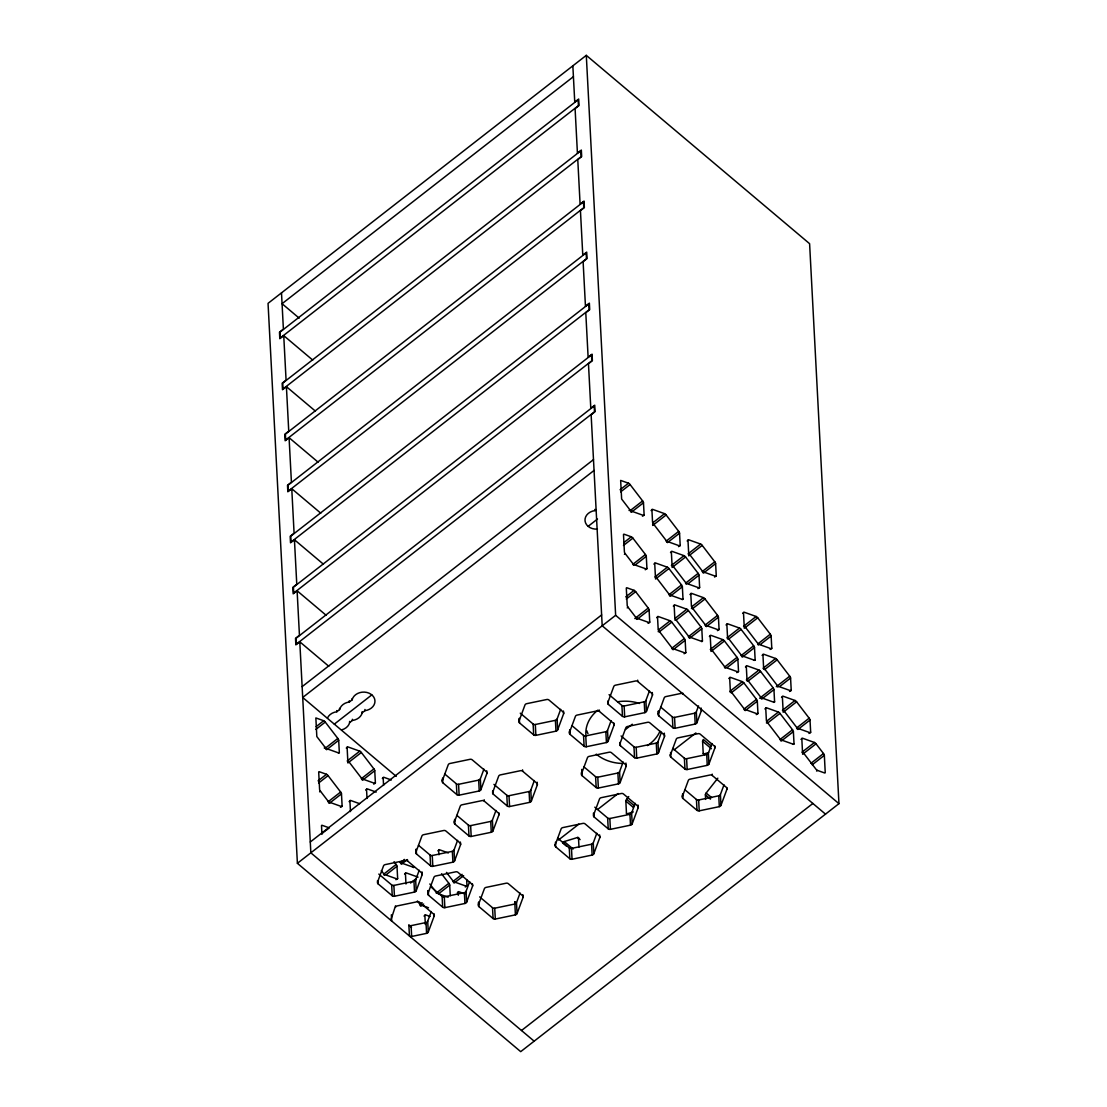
<?xml version="1.0" encoding="UTF-8"?>
<svg xmlns="http://www.w3.org/2000/svg" width="1107" height="1107" viewBox="0 0 1107 1107"><rect width="100%" height="100%" fill="white"/><g stroke="black" fill="none" stroke-linecap="round" stroke-linejoin="round"><path stroke-width="1.5" d="M377.57 882.03L383.52 865.923A2.311 1.868 -3 0 1 385.208 864.609L405.3 860.416A2.311 1.868 -3 0 1 407.501 860.914L421.642 872.842A2.311 1.868 -3 0 1 422.168 874.655L416.218 890.761A2.311 1.868 -3 0 1 414.53 892.076L394.438 896.255A2.311 1.868 -3 0 1 392.238 895.757L378.096 883.843A2.311 1.868 -3 0 1 377.57 882.03L377.501 880.674M391.352 914.811L391.67 921.01A2.311 1.868 -3 0 1 391.145 919.197L395.503 905.858M415.941 852.127L421.905 836.02A2.311 1.868 -3 0 1 423.58 834.706L443.672 830.513A2.311 1.868 -3 0 1 445.886 831.011L460.014 842.939A2.311 1.868 -3 0 1 460.54 844.752L454.59 860.859A2.311 1.868 -3 0 1 452.915 862.173L432.823 866.352A2.311 1.868 -3 0 1 430.609 865.854L416.467 853.94A2.311 1.868 -3 0 1 415.941 852.127L415.803 849.415M442.26 780.919L448.224 764.812A2.311 1.868 -3 0 1 449.899 763.498L469.991 759.319A2.311 1.868 -3 0 1 472.205 759.817L486.347 771.731A2.311 1.868 -3 0 1 486.872 773.544L480.908 789.651A2.311 1.868 -3 0 1 479.234 790.965L459.142 795.158A2.311 1.868 -3 0 1 456.928 794.66L442.8 782.732A2.311 1.868 -3 0 1 442.26 780.919L442.191 779.563M416.218 890.761L415.651 879.927L419.221 870.254M427.994 893.418L433.958 877.311A2.311 1.868 -3 0 1 435.632 876.011L455.724 871.818A2.311 1.868 -3 0 1 457.938 872.316L472.066 884.244A2.311 1.868 -3 0 1 472.592 886.043L466.642 902.163A2.311 1.868 -3 0 1 464.954 903.464L444.862 907.657A2.311 1.868 -3 0 1 442.662 907.159L428.52 895.231A2.311 1.868 -3 0 1 427.994 893.418L427.856 890.72M454.313 822.224L460.277 806.117A2.311 1.868 -3 0 1 461.951 804.803L482.043 800.61A2.311 1.868 -3 0 1 484.257 801.108L498.399 813.036A2.311 1.868 -3 0 1 498.925 814.849L492.961 830.956A2.311 1.868 -3 0 1 491.287 832.27L471.195 836.449A2.311 1.868 -3 0 1 468.981 835.951L454.852 824.037A2.311 1.868 -3 0 1 454.313 822.224L454.244 820.868M427.703 921.218A2.311 1.868 -3 0 1 426.015 922.532L411.084 925.646A2.311 1.868 -3 0 1 408.87 925.148L409.438 935.982A2.311 1.868 -3 0 0 411.652 936.48L426.582 933.367A2.311 1.868 -3 0 0 428.271 932.066L427.703 921.218L431.273 911.559M454.59 860.859L454.022 850.024L457.592 840.351M480.908 789.651L480.341 778.816L483.925 769.157M428.271 932.066L434.221 915.946L434.11 913.925M492.698 792.321L498.648 776.201A2.311 1.868 -3 0 1 500.336 774.9L520.428 770.707A2.311 1.868 -3 0 1 522.629 771.205L536.77 783.133A2.311 1.868 -3 0 1 537.296 784.946L531.346 801.053A2.311 1.868 -3 0 1 529.658 802.367L509.566 806.546A2.311 1.868 -3 0 1 507.352 806.048L493.224 794.12A2.311 1.868 -3 0 1 492.698 792.321L492.629 790.965M519.017 721.114L524.967 705.007A2.311 1.868 -3 0 1 526.655 703.692L546.747 699.513A2.311 1.868 -3 0 1 548.961 700.011L563.089 711.926A2.311 1.868 -3 0 1 563.615 713.738L557.665 729.845A2.311 1.868 -3 0 1 555.977 731.16L535.885 735.352A2.311 1.868 -3 0 1 533.685 734.84L519.543 722.926A2.311 1.868 -3 0 1 519.017 721.114L518.906 719.08M466.642 902.163L466.075 891.315L469.645 881.656M492.961 830.956L492.394 820.121L495.964 810.449M478.418 904.82L484.382 888.713A2.311 1.868 -3 0 1 486.056 887.399L506.148 883.206A2.311 1.868 -3 0 1 508.362 883.718L522.49 895.632A2.311 1.868 -3 0 1 523.03 897.445L517.066 913.552A2.311 1.868 -3 0 1 515.392 914.866L495.299 919.045A2.311 1.868 -3 0 1 493.085 918.547L478.944 906.633A2.311 1.868 -3 0 1 478.418 904.82L478.321 902.786M531.346 801.053L530.779 790.218L534.349 780.546M557.665 729.845L557.098 719.01L560.668 709.338M569.441 732.516L575.405 716.395A2.311 1.868 -3 0 1 577.079 715.094L597.171 710.902A2.311 1.868 -3 0 1 599.385 711.4L613.513 723.328A2.311 1.868 -3 0 1 614.053 725.127L608.089 741.247A2.311 1.868 -3 0 1 606.415 742.548L586.323 746.741A2.311 1.868 -3 0 1 584.109 746.243L569.967 734.315A2.311 1.868 -3 0 1 569.441 732.516L569.372 731.16M517.066 913.552L516.499 902.717L520.069 893.045M555.174 845.015L561.124 828.908A2.311 1.868 -3 0 1 562.813 827.593L582.905 823.4A2.311 1.868 -3 0 1 585.105 823.899L599.247 835.827A2.311 1.868 -3 0 1 599.773 837.639L593.822 853.746A2.311 1.868 -3 0 1 592.134 855.061L572.042 859.24A2.311 1.868 -3 0 1 569.842 858.741L555.7 846.827A2.311 1.868 -3 0 1 555.174 845.015L555.133 844.337M581.493 773.807L587.457 757.7A2.311 1.868 -3 0 1 589.132 756.385L609.224 752.207A2.311 1.868 -3 0 1 611.438 752.705L625.566 764.619A2.311 1.868 -3 0 1 626.092 766.431L620.141 782.538A2.311 1.868 -3 0 1 618.467 783.853L598.361 788.046A2.311 1.868 -3 0 1 596.161 787.547L582.019 775.62A2.311 1.868 -3 0 1 581.493 773.807L581.424 772.451M607.812 702.613L613.776 686.492A2.311 1.868 -3 0 1 615.45 685.191L635.543 680.999A2.311 1.868 -3 0 1 637.757 681.497L651.898 693.425A2.311 1.868 -3 0 1 652.424 695.224L646.46 711.344A2.311 1.868 -3 0 1 644.786 712.645L624.694 716.838A2.311 1.868 -3 0 1 622.48 716.34L608.352 704.412A2.311 1.868 -3 0 1 607.812 702.613L607.743 701.257M608.089 741.247L607.522 730.412L611.092 720.74M593.546 815.112L599.496 799.005A2.311 1.868 -3 0 1 601.184 797.69L621.276 793.498A2.311 1.868 -3 0 1 623.49 793.996L637.618 805.924A2.311 1.868 -3 0 1 638.144 807.736L632.194 823.843A2.311 1.868 -3 0 1 630.506 825.158L610.414 829.337A2.311 1.868 -3 0 1 608.213 828.839L594.072 816.924A2.311 1.868 -3 0 1 593.546 815.112L593.435 813.078M619.865 743.904L625.829 727.797A2.311 1.868 -3 0 1 627.503 726.483L647.595 722.304A2.311 1.868 -3 0 1 649.809 722.802L663.951 734.716A2.311 1.868 -3 0 1 664.477 736.529L658.513 752.635A2.311 1.868 -3 0 1 656.838 753.95L636.746 758.143A2.311 1.868 -3 0 1 634.532 757.645L620.404 745.717A2.311 1.868 -3 0 1 619.865 743.904L619.795 742.548M593.822 853.746L593.255 842.911L596.825 833.239M620.141 782.538L619.574 771.704L623.144 762.045M646.46 711.344L645.893 700.496L649.477 690.837M701.174 708.051L701.326 710.763L696.898 722.733A2.311 1.868 -3 0 1 695.21 724.047L675.118 728.24A2.311 1.868 -3 0 1 672.904 727.728L658.776 715.814A2.311 1.868 -3 0 1 658.25 714.001L664.2 697.894A2.311 1.868 -3 0 1 665.888 696.58L680.819 693.466A2.311 1.868 -3 0 1 683.033 693.964L682.991 693.286M632.194 823.843L631.627 813.008L635.197 803.336M658.513 752.635L657.945 741.801L661.516 732.142M670.302 755.306L676.252 739.185A2.311 1.868 -3 0 1 677.927 737.885L698.033 733.692A2.311 1.868 -3 0 1 700.233 734.19L714.375 746.118A2.311 1.868 -3 0 1 714.901 747.931L708.937 764.038A2.311 1.868 -3 0 1 707.262 765.338L687.17 769.531A2.311 1.868 -3 0 1 684.956 769.033L670.828 757.105A2.311 1.868 -3 0 1 670.302 755.306L670.261 754.628M696.898 722.733L696.317 711.898L698.531 705.906M682.355 796.597L688.305 780.49A2.311 1.868 -3 0 1 689.979 779.176L710.071 774.997A2.311 1.868 -3 0 1 712.285 775.495L726.427 787.409A2.311 1.868 -3 0 1 726.953 789.222L720.989 805.329A2.311 1.868 -3 0 1 719.315 806.643L699.223 810.836A2.311 1.868 -3 0 1 697.009 810.338L682.881 798.41A2.311 1.868 -3 0 1 682.355 796.597L682.272 795.241M708.937 764.038L708.369 753.203L711.953 743.53M720.989 805.329L720.422 794.494L724.006 784.835M627.268 813.88L626.465 813.216L625.842 801.094A2.311 1.024 -49.9 0 1 626.617 799.268L628.734 796.57M705.629 799.406L705.394 794.854A2.311 1.024 -49.9 0 1 706.169 793.027L717.82 778.166M586.295 55.35L268.046 303.346L297.396 863.308L520.705 1051.65L838.954 803.654L809.604 243.692L586.295 55.35L615.644 615.312L838.954 803.654M573.412 76.674L282.064 303.705L299.181 318.138M312.741 360.093L283.738 335.629L279.808 338.687L279.476 332.183L283.392 329.125L281.496 292.871M315.412 411.126L286.409 386.661L282.493 389.719L282.147 383.216L286.076 380.158L283.738 335.629M318.083 462.145L289.079 437.694L285.163 440.752L284.817 434.248L288.747 431.19L286.409 386.661M320.767 513.178L291.764 488.713L287.834 491.771L287.502 485.267L291.418 482.223L289.079 437.694M323.438 564.21L294.434 539.746L290.518 542.804L290.172 536.3L294.088 533.242L291.764 488.713M326.108 615.243L297.105 590.778L293.189 593.836L292.843 587.333L296.773 584.275L294.434 539.746M328.779 666.262L299.789 641.811L295.86 644.855L295.514 638.365L299.444 635.307L297.105 590.778M302.128 686.644L593.49 459.613M594.058 470.447L302.695 697.479L396.251 776.381M316.132 726.635L323.687 720.74A2.311 0.886 52.1 0 1 325.264 722.068L337.829 738.452A2.311 0.886 52.1 0 1 338.687 740.292L339.323 752.414L338.479 753.064M620.086 489.764L628.485 483.219A2.311 0.886 52.1 0 1 630.077 484.548L642.627 500.931A2.311 0.886 52.1 0 1 643.485 502.772L644.122 514.893L642.434 516.208M327.464 718.069A11.54 9.34 -3 0 1 336.805 711.759L339.572 709.601A11.54 9.34 -3 0 1 349.355 701.99L352.123 699.832A11.54 9.34 -3 0 1 364.424 692.11A11.54 9.34 -3 0 1 374.969 701.008A11.54 9.34 -3 0 1 364.978 710.666L362.197 712.825A11.54 9.34 -3 0 1 352.427 720.449L349.646 722.608A11.54 9.34 -3 0 1 341.523 729.914M597.434 529.091A11.54 9.34 -3 0 1 585.05 520.996A11.54 9.34 -3 0 1 594.985 510.576L596.203 509.635M315.855 729.402L325.264 722.068M620.653 491.882L630.077 484.548M334.3 724.144L371.841 694.878M588.121 526.351L597.503 519.045M324.24 747.972L325.084 747.322A2.311 0.886 52.1 0 0 326.662 748.65L338.59 752.926A2.311 0.886 52.1 0 0 339.323 752.414M629.039 510.465L629.883 509.801A2.311 0.886 52.1 0 0 631.46 511.143L643.388 515.405A2.311 0.886 52.1 0 0 644.122 514.893M325.223 748.277L337.829 738.452M630.021 510.756L642.627 500.931M325.818 749.314L326.662 748.65M630.63 511.794L631.46 511.143M326.579 749.73L338.687 740.292M631.377 512.209L643.485 502.772M346.27 748.055L347.114 747.405A2.311 0.886 52.1 0 1 347.833 746.893L359.761 751.155A2.311 0.886 52.1 0 1 361.339 752.497L373.903 768.881A2.311 0.886 52.1 0 1 374.747 770.721L375.384 782.843L373.709 784.143M651.068 510.535L651.912 509.884A2.311 0.886 52.1 0 1 652.632 509.372L664.56 513.648A2.311 0.886 52.1 0 1 666.137 514.976L678.702 531.36A2.311 0.886 52.1 0 1 679.56 533.2L680.196 545.322L678.508 546.637M318.096 780.85L326.496 774.305A2.311 0.886 52.1 0 1 328.073 775.633L340.638 792.031A2.311 0.886 52.1 0 1 341.482 793.857L342.118 805.979L340.444 807.294M623.739 542.679L631.294 536.784A2.311 0.886 52.1 0 1 632.886 538.127L645.436 554.51A2.311 0.886 52.1 0 1 646.294 556.351L646.931 568.472L645.243 569.773M318.664 782.967L328.073 775.633M623.462 545.46L632.886 538.127M347.155 760.979L359.761 751.155M652.798 522.808L664.56 513.648M347.75 762.017L348.594 761.367A2.311 0.886 52.1 0 1 347.736 759.527L347.114 747.405M652.563 524.497L653.393 523.846A2.311 0.886 52.1 0 1 652.549 522.006L651.912 509.884M347.889 762.972L361.339 752.497M652.701 525.451L666.137 514.976M319.605 791.837L320.449 791.187A2.311 0.886 52.1 0 1 319.591 789.346L318.705 772.285A2.311 0.886 52.1 0 1 319.425 771.773L326.496 774.305M624.403 554.316L625.247 553.666A2.311 0.886 52.1 0 1 624.403 551.826L623.504 534.764A2.311 0.886 52.1 0 1 624.237 534.266L631.294 536.784M328.032 801.842L340.638 792.031M632.83 564.335L645.436 554.51M328.627 802.879L329.471 802.229L341.399 806.491A2.311 0.886 52.1 0 0 342.118 805.979M633.425 565.359L634.269 564.708L646.197 568.97A2.311 0.886 52.1 0 0 646.931 568.472M329.388 803.295L341.482 793.857M635.529 564.736L646.294 556.351M361.297 778.705L373.903 768.881M666.096 541.185L678.702 531.36M361.892 779.729L362.736 779.079L374.664 783.341A2.311 0.886 52.1 0 0 375.384 782.843M666.691 542.222L667.535 541.558L679.463 545.834A2.311 0.886 52.1 0 0 680.196 545.322M362.653 780.144L374.747 770.721M667.452 542.624L679.56 533.2M349.079 801.62L349.909 800.97A2.311 0.886 52.1 0 1 350.642 800.458L359.581 803.668M653.877 564.113L654.721 563.449A2.311 0.886 52.1 0 1 655.441 562.951L667.369 567.213A2.311 0.886 52.1 0 1 668.946 568.541L681.511 584.925A2.311 0.886 52.1 0 1 682.369 586.765L682.991 598.887L682.161 599.551M365.711 790.052L366.542 789.402A2.311 0.886 52.1 0 1 367.275 788.89L376.214 792.086M670.51 552.531L671.354 551.881A2.311 0.886 52.1 0 1 672.074 551.369L684.001 555.645A2.311 0.886 52.1 0 1 685.579 556.973L698.143 573.357A2.311 0.886 52.1 0 1 699.001 575.197L699.624 587.319L697.95 588.633M382.344 778.484L383.174 777.82A2.311 0.886 52.1 0 1 383.908 777.322L391.366 779.978M687.143 540.963L687.987 540.313A2.311 0.886 52.1 0 1 688.706 539.801L700.634 544.063A2.311 0.886 52.1 0 1 702.212 545.391L714.776 561.789A2.311 0.886 52.1 0 1 715.62 563.629L716.257 575.751L714.582 577.051M310.278 841.998L601.627 614.952M322.58 833.114L323.424 832.464M324.268 831.8L325.098 831.149M325.942 830.499L329.305 827.87L322.234 825.352A2.311 0.886 52.1 0 0 321.514 825.85L321.957 834.387M625.704 596.908L634.103 590.363A2.311 0.886 52.1 0 1 635.681 591.692L648.245 608.075A2.311 0.886 52.1 0 1 649.103 609.915L649.74 622.037L648.052 623.352M626.271 599.025L635.681 591.692M654.763 577.038L667.369 567.213M671.395 565.456L684.001 555.645M655.358 578.075L656.202 577.411A2.311 0.886 52.1 0 1 655.358 575.571L654.721 563.449M655.51 579.03L668.946 568.541M671.991 566.493L672.835 565.843A2.311 0.886 52.1 0 1 671.991 564.003L671.354 551.881M688.028 553.887L700.634 544.063M672.143 567.448L685.579 556.973M688.623 554.925L689.467 554.261A2.311 0.886 52.1 0 1 688.623 552.435L687.987 540.313M688.762 555.88L702.212 545.391M297.396 863.308L615.644 615.312M627.212 607.895L628.056 607.245A2.311 0.886 52.1 0 1 627.212 605.404L626.313 588.343A2.311 0.886 52.1 0 1 627.046 587.831L634.103 590.363M634.795 618.55L648.245 608.075M636.234 618.938L637.078 618.287L649.006 622.549A2.311 0.886 52.1 0 0 649.74 622.037M636.995 619.353L649.103 609.915M668.905 594.75L681.511 584.925M669.5 595.787L670.344 595.137L682.272 599.399A2.311 0.886 52.1 0 0 682.991 598.887M685.537 583.181L698.143 573.357M670.261 596.203L682.369 586.765M702.17 571.613L714.776 561.789M686.132 584.219L686.977 583.555L698.904 587.831A2.311 0.886 52.1 0 0 699.624 587.319M688.236 583.583L699.001 575.197M702.765 572.637L703.609 571.987L715.537 576.249A2.311 0.886 52.1 0 0 716.257 575.751M703.526 573.052L715.62 563.629M656.686 617.678L657.53 617.028A2.311 0.886 52.1 0 1 658.25 616.516L670.178 620.778A2.311 0.886 52.1 0 1 671.755 622.12L684.32 638.504A2.311 0.886 52.1 0 1 685.164 640.344L685.8 652.466L684.126 653.767M673.319 606.11L674.163 605.446A2.311 0.886 52.1 0 1 674.883 604.948L686.81 609.21A2.311 0.886 52.1 0 1 688.388 610.538L700.952 626.922A2.311 0.886 52.1 0 1 701.796 628.762L702.433 640.884L701.603 641.548M689.952 594.528L690.796 593.878A2.311 0.886 52.1 0 1 691.515 593.366L703.443 597.642A2.311 0.886 52.1 0 1 705.021 598.97L717.585 615.354A2.311 0.886 52.1 0 1 718.429 617.194L719.066 629.316L717.391 630.63M658.416 629.952L670.178 620.778M658.167 631.64L659.011 630.99A2.311 0.886 52.1 0 1 658.167 629.15L657.53 617.028M675.049 618.384L686.81 609.21M659.149 631.945L671.755 622.12M674.8 620.072L675.644 619.408A2.311 0.886 52.1 0 1 674.786 617.568L674.163 605.446M691.681 606.802L703.443 597.642M675.782 620.363L688.388 610.538M691.432 608.49L692.276 607.84A2.311 0.886 52.1 0 1 691.418 605.999L690.796 593.878M692.415 608.795L705.021 598.97M671.714 648.328L684.32 638.504M383.548 874.267L396.154 864.442L394.05 861.716M688.346 636.746L700.952 626.922M672.309 649.352L673.153 648.702L685.081 652.964A2.311 0.886 52.1 0 0 685.8 652.466M673.07 649.767L685.164 640.344M384.143 875.305L384.987 874.655L396.901 878.916A2.311 0.886 52.1 0 0 397.634 878.404L396.998 866.283A2.311 0.886 52.1 0 0 396.154 864.442M400.18 862.699L402.699 860.734M403.529 860.07L404.373 859.419M688.941 637.784L689.786 637.134L701.713 641.396A2.311 0.886 52.1 0 0 702.433 640.884M704.979 625.178L717.585 615.354M386.246 874.668L396.998 866.283M689.703 638.199L701.796 628.762M400.776 863.723L401.62 863.073L413.534 867.334A2.311 0.886 52.1 0 0 414.267 866.836L413.423 867.487M705.574 626.216L706.418 625.552L718.346 629.828A2.311 0.886 52.1 0 0 719.066 629.316M401.523 864.138L406.906 859.945M706.335 626.631L718.429 617.194M395.96 879.719L397.634 878.404M404.581 874.046L405.425 873.395A2.311 0.886 52.1 0 1 406.158 872.883L418.086 877.145M709.393 636.525L710.224 635.875A2.311 0.886 52.1 0 1 710.957 635.363L722.885 639.638A2.311 0.886 52.1 0 1 724.462 640.967L737.027 657.35A2.311 0.886 52.1 0 1 737.871 659.191L738.507 671.312L736.833 672.627M726.026 624.957L726.856 624.306A2.311 0.886 52.1 0 1 727.59 623.795L739.518 628.056A2.311 0.886 52.1 0 1 741.095 629.385L753.659 645.782A2.311 0.886 52.1 0 1 754.504 647.623L755.14 659.744L754.296 660.395M437.846 850.896L438.69 850.245A2.311 0.886 52.1 0 1 439.424 849.733L448.363 852.943M742.659 613.389L743.489 612.725A2.311 0.886 52.1 0 1 744.222 612.226L756.15 616.488A2.311 0.886 52.1 0 1 757.728 617.817L770.292 634.2A2.311 0.886 52.1 0 1 771.136 636.041L771.773 648.162L770.098 649.477M410.517 883.04L416.398 878.46M710.279 649.463L722.885 639.638M710.874 650.487L711.718 649.837A2.311 0.886 52.1 0 1 710.86 647.996L710.224 635.875M726.912 637.881L739.518 628.056M711.012 651.442L724.462 640.967M727.507 638.919L728.351 638.255A2.311 0.886 52.1 0 1 727.493 636.428L726.856 624.306M743.544 626.313L756.15 616.488M728.489 639.209L741.095 629.385M744.139 627.337L744.983 626.687A2.311 0.886 52.1 0 1 744.125 624.846L743.489 612.725M744.278 628.292L757.728 617.817M625.483 729.513L632.291 724.213M419.608 904.696L422.141 902.731M724.421 667.175L737.027 657.35M436.241 893.114L448.847 883.289L441.527 873.741M741.053 655.607L753.659 645.782M420.217 905.72L421.047 905.069L428.506 907.74M725.016 668.213L725.86 667.549L737.774 671.824A2.311 0.886 52.1 0 0 738.507 671.312M420.964 906.135L423.663 904.045M727.119 667.576L737.871 659.191M452.874 881.546L462.117 874.336M741.648 656.631L742.493 655.981L754.407 660.242A2.311 0.886 52.1 0 0 755.14 659.744M757.686 644.025L770.292 634.2M438.939 893.515L449.705 885.13A2.311 0.886 52.1 0 0 448.847 883.289M742.41 657.046L754.504 647.623M453.483 882.583L454.313 881.919L466.241 886.195A2.311 0.886 52.1 0 0 466.974 885.683L466.656 879.622M758.281 645.063L759.125 644.412L771.039 648.674A2.311 0.886 52.1 0 0 771.773 648.162M454.23 882.999L463.639 875.651M760.384 644.426L771.136 636.041M424.023 916.043L424.867 915.392A2.311 0.886 52.1 0 1 425.6 914.88L430.07 916.485M728.821 678.522L729.665 677.871A2.311 0.886 52.1 0 1 730.399 677.359L742.327 681.635A2.311 0.886 52.1 0 1 743.904 682.964L756.468 699.347A2.311 0.886 52.1 0 1 757.313 701.188L757.949 713.309L756.261 714.624M745.454 666.954L746.298 666.303A2.311 0.886 52.1 0 1 747.031 665.791L758.959 670.053A2.311 0.886 52.1 0 1 760.537 671.395L773.087 687.779A2.311 0.886 52.1 0 1 773.945 689.619L774.582 701.741L773.738 702.392M457.288 892.892L458.132 892.242A2.311 0.886 52.1 0 1 458.865 891.73L464.815 893.861M762.086 655.386L762.931 654.721A2.311 0.886 52.1 0 1 763.664 654.223L775.592 658.485A2.311 0.886 52.1 0 1 777.169 659.814L789.72 676.197A2.311 0.886 52.1 0 1 790.578 678.038L791.214 690.159L789.526 691.474M465.286 886.998L466.974 885.683M729.721 691.46L742.327 681.635M746.353 679.878L758.959 670.053M730.316 692.484L731.16 691.833A2.311 0.886 52.1 0 1 730.302 689.993L729.665 677.871M731.298 692.788L743.904 682.964M746.948 680.916L747.792 680.265A2.311 0.886 52.1 0 1 746.934 678.425L746.298 666.303M762.986 668.31L775.592 658.485M747.931 681.206L760.537 671.395M763.581 669.334L764.425 668.683A2.311 0.886 52.1 0 1 763.567 666.843L762.931 654.721M764.563 669.638L777.169 659.814M558.371 840.088L578.836 824.148M597.669 809.466L618.135 793.525M674.052 749.951L695.874 732.945M743.849 709.172L756.468 699.347M744.457 710.21L745.302 709.545L757.216 713.821A2.311 0.886 52.1 0 0 757.949 713.309M759.651 698.254L773.087 687.779M745.205 710.625L757.313 701.188M776.284 686.686L789.72 676.197M761.09 698.628L761.92 697.977L773.848 702.239A2.311 0.886 52.1 0 0 774.582 701.741M761.837 699.043L773.945 689.619M777.723 687.06L778.553 686.409L790.481 690.671A2.311 0.886 52.1 0 0 791.214 690.159M779.826 686.423L790.578 678.038M764.895 708.95L765.74 708.3A2.311 0.886 52.1 0 1 766.473 707.788L778.387 712.05A2.311 0.886 52.1 0 1 779.978 713.392L792.529 729.776A2.311 0.886 52.1 0 1 793.387 731.616L794.023 743.738L793.179 744.388M781.528 697.382L782.372 696.718A2.311 0.886 52.1 0 1 783.106 696.22L795.02 700.482A2.311 0.886 52.1 0 1 796.611 701.81L809.162 718.194A2.311 0.886 52.1 0 1 810.02 720.034L810.656 732.156L808.968 733.471M766.625 721.224L778.387 712.05M766.39 722.913L767.22 722.262A2.311 0.886 52.1 0 1 766.376 720.422L765.74 708.3M782.414 710.307L795.02 700.482M767.372 723.203L779.978 713.392M783.023 711.331L783.853 710.68A2.311 0.886 52.1 0 1 783.009 708.84L782.372 696.718M783.161 712.285L796.611 701.81M779.923 739.601L792.529 729.776M780.532 740.625L781.362 739.974L793.29 744.236A2.311 0.886 52.1 0 0 794.023 743.738M796.556 728.019L809.162 718.194M781.279 741.04L793.387 731.616M797.165 729.056L797.995 728.406L809.923 732.668A2.311 0.886 52.1 0 0 810.656 732.156M797.912 729.471L810.02 720.034M800.97 739.379L801.814 738.715A2.311 0.886 52.1 0 1 802.533 738.217L814.461 742.479A2.311 0.886 52.1 0 1 816.039 743.807L823.483 753.521A2.311 0.886 52.1 0 1 824.341 755.361L825.227 772.423A2.311 0.886 52.1 0 1 824.507 772.921L817.436 770.403A2.311 0.886 52.1 0 1 815.859 769.061L803.295 752.677A2.311 0.886 52.1 0 1 802.45 750.837L801.814 738.715M801.855 752.303L814.461 742.479M802.464 753.327L803.295 752.677M802.603 754.282L816.039 743.807M810.878 763.346L823.483 753.521M812.234 764.785L824.341 755.361M816.592 771.053L817.436 770.403M521.508 1030.506L812.87 803.474M708.577 752.566L704.121 753.922A2.311 1.024 -49.9 0 1 703.222 753.41L702.585 741.289A2.311 1.024 -49.9 0 1 703.36 739.462L711.261 746.118M633.301 811.915L627.378 813.728A2.311 1.024 -49.9 0 1 626.465 813.216M566.369 846.066L562.577 842.87A2.311 1.024 -49.9 0 1 564.252 841.555L577.591 837.473A2.311 1.024 -49.9 0 1 578.491 837.985L579.293 838.649M520.262 713.171L533.117 724.006A2.311 1.868 -3 0 0 535.318 724.504L555.41 720.325A2.311 1.868 -3 0 0 557.098 719.01M609.058 694.656L621.913 705.505A2.311 1.868 -3 0 0 624.127 706.003L644.219 701.81A2.311 1.868 -3 0 0 645.893 700.496M571.973 725.652L583.541 735.408A2.311 1.868 -3 0 0 585.755 735.906L605.847 731.713A2.311 1.868 -3 0 0 607.522 730.412M660.768 707.138L672.336 716.893A2.311 1.868 -3 0 0 674.55 717.391L694.643 713.212A2.311 1.868 -3 0 0 696.317 711.898M444.793 774.056L456.361 783.811A2.311 1.868 -3 0 0 458.575 784.309L478.667 780.131A2.311 1.868 -3 0 0 480.341 778.816M621.11 735.961L633.965 746.796A2.311 1.868 -3 0 0 636.179 747.294L656.271 743.115A2.311 1.868 -3 0 0 657.945 741.801M493.943 784.379L506.785 795.213A2.311 1.868 -3 0 0 508.999 795.712L529.091 791.519A2.311 1.868 -3 0 0 530.779 790.218M584.026 766.943L595.594 776.699A2.311 1.868 -3 0 0 597.794 777.197L617.886 773.018A2.311 1.868 -3 0 0 619.574 771.704M672.821 748.443L684.389 758.198A2.311 1.868 -3 0 0 686.603 758.696L706.695 754.504A2.311 1.868 -3 0 0 708.369 753.203M456.845 815.361L468.413 825.116A2.311 1.868 -3 0 0 470.627 825.614L490.719 821.422A2.311 1.868 -3 0 0 492.394 820.121M418.474 845.264L430.042 855.019A2.311 1.868 -3 0 0 432.242 855.517L452.348 851.325A2.311 1.868 -3 0 0 454.022 850.024M594.791 807.169L607.646 818.004A2.311 1.868 -3 0 0 609.846 818.502L629.938 814.309A2.311 1.868 -3 0 0 631.627 813.008M684.873 789.734L696.441 799.489A2.311 1.868 -3 0 0 698.655 799.987L718.747 795.808A2.311 1.868 -3 0 0 720.422 794.494M378.815 874.087L391.67 884.922A2.311 1.868 -3 0 0 393.871 885.42L413.963 881.241A2.311 1.868 -3 0 0 415.651 879.927M557.707 838.151L569.261 847.907A2.311 1.868 -3 0 0 571.475 848.405L591.567 844.212A2.311 1.868 -3 0 0 593.255 842.911M395.573 907.214A2.311 1.868 -3 0 1 397.261 905.913L417.353 901.721A2.311 1.868 -3 0 1 419.553 902.219L433.695 914.147A2.311 1.868 -3 0 1 434.221 915.946M430.526 886.569L442.094 896.324A2.311 1.868 -3 0 0 444.294 896.822L464.387 892.629A2.311 1.868 -3 0 0 466.075 891.315M479.663 896.878L492.518 907.712A2.311 1.868 -3 0 0 494.732 908.21L514.824 904.032A2.311 1.868 -3 0 0 516.499 902.717M628.485 483.219L620.653 480.41L621.636 499.036L629.883 509.801M323.687 720.74L315.855 717.931L316.823 736.556L325.084 747.322M437.68 893.501L448.114 897.223M825.504 814.129L602.194 625.787L591.138 414.765L595.054 411.707L594.722 405.204L590.792 408.262L588.467 363.733L592.383 360.688L592.051 354.185L588.121 357.229L585.783 312.714L589.713 309.656L589.367 303.152L585.451 306.21L583.112 261.681L587.042 258.623L586.696 252.119L582.78 255.177L580.442 210.648L584.358 207.59L584.026 201.087L580.096 204.145L577.771 159.616L581.687 156.571L581.341 150.068L577.425 153.126L575.087 108.597L579.016 105.539L578.67 99.035L574.754 102.093L572.845 65.825M702.585 741.289L711.427 748.747M703.222 753.41L704.799 754.739M706.169 793.027L711.704 797.69M705.394 794.854L710.445 799.129M626.617 799.268L634.519 805.924M625.842 801.094L633.425 807.487M577.591 837.473L580.123 839.604M564.252 841.555L573.094 849.014M515.392 914.866L514.769 901.873L515.558 902.551M408.87 925.148L411.5 927.362M534.155 1041.175L310.846 852.833L299.789 641.811M689.467 554.261L702.032 570.659A2.311 0.886 52.1 0 0 703.609 571.987M744.983 626.687L757.534 643.07A2.311 0.886 52.1 0 0 759.125 644.412M653.393 523.846L665.957 540.23A2.311 0.886 52.1 0 0 667.535 541.558M764.425 668.683L776.976 685.067A2.311 0.886 52.1 0 0 778.553 686.409M672.835 565.843L685.399 582.227A2.311 0.886 52.1 0 0 686.977 583.555M728.351 638.255L740.901 654.652A2.311 0.886 52.1 0 0 742.493 655.981M783.853 710.68L796.417 727.064A2.311 0.886 52.1 0 0 797.995 728.406M692.276 607.84L704.841 624.223A2.311 0.886 52.1 0 0 706.418 625.552M747.792 680.265L760.343 696.649A2.311 0.886 52.1 0 0 761.92 697.977M656.202 577.411L668.766 593.795A2.311 0.886 52.1 0 0 670.344 595.137M711.718 649.837L724.282 666.22A2.311 0.886 52.1 0 0 725.86 667.549M767.22 722.262L779.785 738.646A2.311 0.886 52.1 0 0 781.362 739.974M625.247 553.666L632.692 563.38A2.311 0.886 52.1 0 0 634.269 564.708M675.644 619.408L688.208 635.792A2.311 0.886 52.1 0 0 689.786 637.134M731.16 691.833L743.71 708.217A2.311 0.886 52.1 0 0 745.302 709.545M659.011 630.99L671.575 647.374A2.311 0.886 52.1 0 0 673.153 648.702M628.056 607.245L635.501 616.945A2.311 0.886 52.1 0 0 637.078 618.287M446.453 872.399L452.735 880.591A2.311 0.886 52.1 0 0 454.313 881.919M348.594 761.367L361.159 777.751A2.311 0.886 52.1 0 0 362.736 779.079M429.82 883.967L436.103 892.159A2.311 0.886 52.1 0 0 436.698 892.823M417.381 901.001L419.47 903.741A2.311 0.886 52.1 0 0 421.047 905.069M320.449 791.187L327.893 800.901A2.311 0.886 52.1 0 0 329.471 802.229M381.306 870.586L383.396 873.312A2.311 0.886 52.1 0 0 384.987 874.655M726.884 787.866L726.953 789.222M718.747 795.808L719.315 806.643M714.79 745.897L714.901 747.931M712.216 774.139L712.285 775.495M706.695 754.504L707.262 765.338M694.643 713.212L695.21 724.047M698.655 799.987L699.223 810.836M696.441 799.489L697.009 810.338M686.603 758.696L687.17 769.531M684.389 758.198L684.956 769.033M682.632 793.761L682.881 798.41M674.55 717.391L675.118 728.24M672.336 716.893L672.904 727.728M670.579 752.469L670.828 757.105M664.297 733.138L664.477 736.529M658.527 711.164L658.776 715.814M658.098 711.289L658.25 714.001M656.271 743.115L656.838 753.95M652.286 692.525L652.424 695.224M644.219 701.81L644.786 712.645M637.687 680.141L637.757 681.497M636.179 747.294L636.746 758.143M638.006 805.024L638.144 807.736M633.965 746.796L634.532 757.645M629.938 814.309L630.506 825.158M624.127 706.003L624.694 716.838M625.925 763.041L626.092 766.431M621.913 705.505L622.48 716.34M620.238 742.617L620.404 745.717M617.886 773.018L618.467 783.853M613.942 723.106L614.053 725.127M608.186 701.326L608.352 704.412M594.929 509.386L594.985 510.576M605.847 731.713L606.415 742.548M609.846 818.502L610.414 829.337M607.646 818.004L608.213 828.839M599.316 710.044L599.385 711.4M597.794 777.197L598.361 788.046M599.634 834.927L599.773 837.639M595.594 776.699L596.161 787.547M593.905 813.825L594.072 816.924M591.567 844.212L592.134 855.061M585.755 735.906L586.323 746.741M583.541 735.408L584.109 746.243M581.701 769.42L582.019 775.62M578.491 837.985L578.975 847.076M569.731 729.679L569.967 734.315M571.475 848.405L572.042 859.24M563.477 711.026L563.615 713.738M569.261 847.907L569.842 858.741M555.41 720.325L555.977 731.16M555.451 842.178L555.7 846.827M535.318 724.504L535.885 735.352M537.158 782.234L537.296 784.946M533.117 724.006L533.685 734.84M529.091 791.519L529.658 802.367M522.559 769.849L522.629 771.205M519.308 718.277L519.543 722.926M522.878 894.733L523.03 897.445M508.999 795.712L509.566 806.546M506.785 795.213L507.352 806.048M498.814 812.815L498.925 814.849M493.058 791.035L493.224 794.12M490.719 821.422L491.287 832.27M494.732 908.21L495.299 919.045M486.734 770.832L486.872 773.544M492.518 907.712L493.085 918.547M484.188 799.752L484.257 801.108M478.667 780.131L479.234 790.965M478.708 901.984L478.944 906.633M470.627 825.614L471.195 836.449M472.495 884.023L472.592 886.043M468.413 825.116L468.981 835.951M464.387 892.629L464.954 903.464M458.575 784.309L459.142 795.158M460.401 842.04L460.54 844.752M456.361 783.811L456.928 794.66M454.603 819.388L454.852 824.037M458.132 892.242L458.284 895.272M452.348 851.325L452.915 862.173M449.705 885.13L450.258 895.743M442.551 778.083L442.8 782.732M444.294 896.822L444.862 907.657M442.094 896.324L442.662 907.159M438.69 850.245L438.925 854.784M432.242 855.517L432.823 866.352M430.042 855.019L430.609 865.854M428.284 890.595L428.52 895.231M426.015 922.532L426.582 933.367M424.867 915.392L425.337 924.483M422.03 871.942L422.168 874.655M416.232 849.29L416.467 853.94M413.963 881.241L414.53 892.076M411.084 925.646L411.652 936.48M407.431 859.572L407.501 860.914M405.425 873.395L405.978 883.995M393.871 885.42L394.438 896.255M391.67 884.922L392.238 895.757M383.174 777.82L383.575 785.403M377.93 880.743L378.096 883.843M364.909 709.476L364.978 710.666M366.542 789.402L367.026 798.493M362.141 711.635L362.197 712.825M352.054 698.642L352.123 699.832M352.358 719.259L352.427 720.449M349.286 700.8L349.355 701.99M349.591 721.418L349.646 722.608M349.909 800.97L350.476 811.583M339.503 708.425L339.572 709.601M336.736 710.583L336.805 711.759M401.62 863.073A2.311 0.886 52.1 0 1 400.028 861.744M515.668 902.399A2.311 1.024 -49.9 0 1 514.769 901.873M700.786 708.95A2.311 1.868 -3 0 1 701.326 710.763M623.103 763.47A38.468 31.121 -3 0 1 596.272 754.158M585.935 735.283A38.468 31.121 -3 0 1 597.946 710.113M617.568 701.796A38.468 31.121 -3 0 1 639.472 703.457M659.98 731.187A38.468 31.121 -3 0 1 647.429 745.578M587.983 733.609A38.468 31.121 -3 0 1 586.738 730.675M578.131 99.782L280.057 332.072L280.362 337.939L578.435 105.663L578.131 99.782M580.801 150.815L282.728 383.091L283.032 388.958L581.106 156.682L580.801 150.815M583.472 201.848L285.398 434.124L285.703 439.991L583.79 207.715L583.472 201.848M586.157 252.88L288.069 485.157L288.387 491.024L586.461 258.747L586.157 252.88M588.827 303.899L290.754 536.175L291.058 542.056L589.132 309.766L588.827 303.899M591.498 354.932L293.424 587.208L293.729 593.075L591.802 360.799L591.498 354.932M594.182 405.965L296.095 638.241L296.399 644.108L594.487 411.832L594.182 405.965"/></g></svg>
